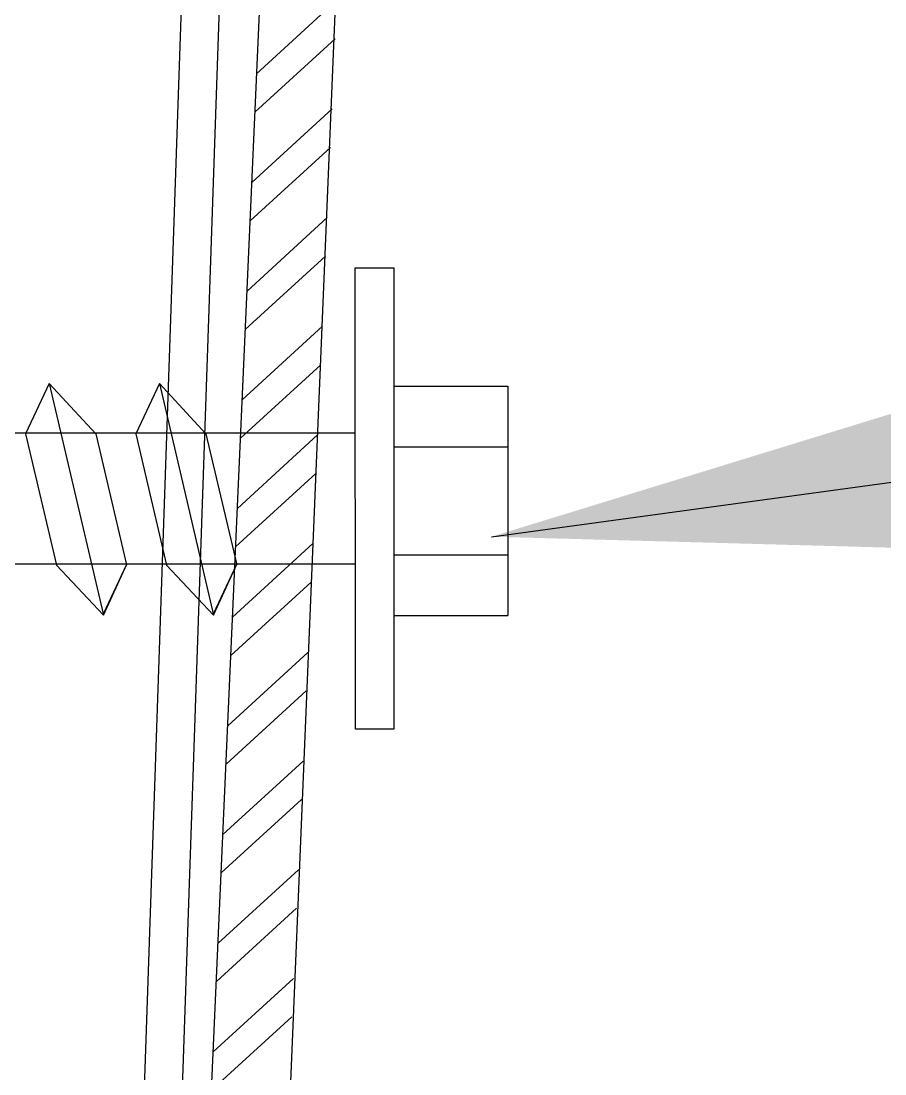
# Model space of a CAD drawing. Header units: inches. Extents: x -763.7 to -743.6, y -114.5 to -97.7.
# Drawn here: x -759.6636 to -759.3126, y -101.8467 to -101.419 of the extents above; entities that cross this region are included whole.
import ezdxf

# ---------------------------------------------------------------- set-up
doc = ezdxf.new("R2010")
doc.units = ezdxf.units.IN
doc.header["$MEASUREMENT"] = 0
doc.layers.get('0').update_dxf_attribs({"linetype": 'CONTINUOUS'})
for name, color, linetype in [('FSBP-ACCESSORY-FIRESTONE', 7, 'CONTINUOUS'), ('FSBP-ACCESSORY-OTHER', 7, 'CONTINUOUS'), ('FSBP-ANNO-NOTE', 7, 'CONTINUOUS')]:
    doc.layers.add(name, color=color, linetype=linetype)
doc.styles.add('ARIAL_NAR', font='ARIALN.TTF')
doc.dimstyles.new('FSBP-LEADER', dxfattribs={"dimtxt": 0.1875, "dimasz": 0.25, "dimexe": 0.0625, "dimexo": 0.125, "dimgap": 0.125, "dimtad": 0, "dimtih": 1, "dimtoh": 1, "dimdec": 4, "dimzin": 0, "dimdsep": 46, "dimlunit": 4, "dimtxsty": 'ARIAL_NAR', "dimcen": 0.09375, "dimclrd": 256, "dimclre": 256, "dimclrt": 256, "dimadec": 0, "dimazin": 0, "dimtfac": 1, "dimtdec": 4, "dimtofl": 0, "dimtmove": 0, "dimatfit": 3, "dimfxl": 0, "dimtolj": 1, "dimtzin": 0, "dimlwd": -1, "dimlwe": -1, "dimarcsym": 0})

msp = doc.modelspace()

# ---------------------------------------------------------------- linework, layer by layer
for p, q in [((-759.65208, -101.56626), (-759.66174, -101.58664)), ((-759.65208, -101.56626), (-759.66174, -101.58664)), ((-759.65208, -101.56626), (-759.66174, -101.58664)), ((-759.65208, -101.56626), (-759.66174, -101.58664)), ((-759.65208, -101.56626), (-759.66174, -101.58664)), ((-759.65208, -101.56626), (-759.66174, -101.58664)), ((-759.65208, -101.56626), (-759.66174, -101.58664)), ((-759.65208, -101.56626), (-759.66174, -101.58664)), ((-759.65208, -101.56626), (-759.66174, -101.58664)), ((-759.65208, -101.56626), (-759.66174, -101.58664)), ((-759.65208, -101.56626), (-759.66174, -101.58664)), ((-759.65208, -101.56626), (-759.66174, -101.58664)), ((-759.65208, -101.56626), (-759.66174, -101.58664)), ((-759.65208, -101.56626), (-759.66174, -101.58664)), ((-759.65208, -101.56626), (-759.66174, -101.58664)), ((-759.65208, -101.56626), (-759.66174, -101.58664)), ((-759.65208, -101.56626), (-759.63011, -101.66036)), ((-759.65208, -101.56626), (-759.63323, -101.58663)), ((-759.65208, -101.56626), (-759.63011, -101.66036)), ((-759.65208, -101.56626), (-759.63323, -101.58663)), ((-759.65208, -101.56626), (-759.63011, -101.66036)), ((-759.65208, -101.56626), (-759.63323, -101.58663)), ((-759.65208, -101.56626), (-759.63011, -101.66036)), ((-759.65208, -101.56626), (-759.63323, -101.58663)), ((-759.65208, -101.56626), (-759.63011, -101.66036)), ((-759.65208, -101.56626), (-759.63323, -101.58663)), ((-759.65208, -101.56626), (-759.63011, -101.66036)), ((-759.65208, -101.56626), (-759.63323, -101.58663)), ((-759.65208, -101.56626), (-759.63011, -101.66036)), ((-759.65208, -101.56626), (-759.63323, -101.58663)), ((-759.65208, -101.56626), (-759.63011, -101.66036)), ((-759.65208, -101.56626), (-759.63323, -101.58663)), ((-759.65208, -101.56626), (-759.63011, -101.66036)), ((-759.65208, -101.56626), (-759.63323, -101.58663)), ((-759.65208, -101.56626), (-759.63011, -101.66036)), ((-759.65208, -101.56626), (-759.63323, -101.58663)), ((-759.65208, -101.56626), (-759.63011, -101.66036)), ((-759.65208, -101.56626), (-759.63323, -101.58663)), ((-759.65208, -101.56626), (-759.63011, -101.66036)), ((-759.65208, -101.56626), (-759.63323, -101.58663)), ((-759.65208, -101.56626), (-759.63011, -101.66036)), ((-759.65208, -101.56626), (-759.63323, -101.58663)), ((-759.65208, -101.56626), (-759.63011, -101.66036)), ((-759.65208, -101.56626), (-759.63323, -101.58663)), ((-759.65208, -101.56626), (-759.63011, -101.66036)), ((-759.65208, -101.56626), (-759.63323, -101.58663)), ((-759.65208, -101.56626), (-759.63011, -101.66036)), ((-759.65208, -101.56626), (-759.63323, -101.58663)), ((-759.60731, -101.56626), (-759.61698, -101.58664)), ((-759.60731, -101.56626), (-759.61698, -101.58664)), ((-759.60731, -101.56626), (-759.61698, -101.58664)), ((-759.60731, -101.56626), (-759.61698, -101.58664)), ((-759.60731, -101.56626), (-759.61698, -101.58664)), ((-759.60731, -101.56626), (-759.61698, -101.58664)), ((-759.60731, -101.56626), (-759.61698, -101.58664)), ((-759.60731, -101.56626), (-759.61698, -101.58664)), ((-759.60731, -101.56626), (-759.61698, -101.58664)), ((-759.60731, -101.56626), (-759.61698, -101.58664)), ((-759.60731, -101.56626), (-759.61698, -101.58664)), ((-759.60731, -101.56626), (-759.61698, -101.58664)), ((-759.60731, -101.56626), (-759.61698, -101.58664)), ((-759.60731, -101.56626), (-759.61698, -101.58664)), ((-759.60731, -101.56626), (-759.61698, -101.58664)), ((-759.60731, -101.56626), (-759.61698, -101.58664)), ((-759.60731, -101.56626), (-759.58535, -101.66036)), ((-759.60731, -101.56626), (-759.58846, -101.58663)), ((-759.60731, -101.56626), (-759.58535, -101.66036)), ((-759.60731, -101.56626), (-759.58846, -101.58663)), ((-759.60731, -101.56626), (-759.58535, -101.66036)), ((-759.60731, -101.56626), (-759.58846, -101.58663)), ((-759.60731, -101.56626), (-759.58535, -101.66036)), ((-759.60731, -101.56626), (-759.58846, -101.58663)), ((-759.60731, -101.56626), (-759.58535, -101.66036)), ((-759.60731, -101.56626), (-759.58846, -101.58663)), ((-759.60731, -101.56626), (-759.58535, -101.66036)), ((-759.60731, -101.56626), (-759.58846, -101.58663)), ((-759.60731, -101.56626), (-759.58535, -101.66036)), ((-759.60731, -101.56626), (-759.58846, -101.58663)), ((-759.60731, -101.56626), (-759.58535, -101.66036)), ((-759.60731, -101.56626), (-759.58846, -101.58663)), ((-759.60731, -101.56626), (-759.58535, -101.66036)), ((-759.60731, -101.56626), (-759.58846, -101.58663)), ((-759.60731, -101.56626), (-759.58535, -101.66036)), ((-759.60731, -101.56626), (-759.58846, -101.58663)), ((-759.60731, -101.56626), (-759.58535, -101.66036)), ((-759.60731, -101.56626), (-759.58846, -101.58663)), ((-759.60731, -101.56626), (-759.58535, -101.66036)), ((-759.60731, -101.56626), (-759.58846, -101.58663)), ((-759.60731, -101.56626), (-759.58535, -101.66036)), ((-759.60731, -101.56626), (-759.58846, -101.58663)), ((-759.60731, -101.56626), (-759.58535, -101.66036)), ((-759.60731, -101.56626), (-759.58846, -101.58663)), ((-759.60731, -101.56626), (-759.58535, -101.66036)), ((-759.60731, -101.56626), (-759.58846, -101.58663)), ((-759.60731, -101.56626), (-759.58535, -101.66036)), ((-759.60731, -101.56626), (-759.58846, -101.58663)), ((-759.51213, -101.56734), (-759.4658, -101.56734)), ((-759.4658, -101.56734), (-759.4658, -101.66049)), ((-759.66174, -101.58664), (-759.64922, -101.63999)), ((-759.66174, -101.58664), (-759.64922, -101.63999)), ((-759.66174, -101.58664), (-759.64922, -101.63999)), ((-759.66174, -101.58664), (-759.64922, -101.63999)), ((-759.66174, -101.58664), (-759.64922, -101.63999)), ((-759.66174, -101.58664), (-759.64922, -101.63999)), ((-759.66174, -101.58664), (-759.64922, -101.63999)), ((-759.66174, -101.58664), (-759.64922, -101.63999)), ((-759.66174, -101.58664), (-759.64922, -101.63999)), ((-759.66174, -101.58664), (-759.64922, -101.63999)), ((-759.66174, -101.58664), (-759.64922, -101.63999)), ((-759.66174, -101.58664), (-759.64922, -101.63999)), ((-759.66174, -101.58664), (-759.64922, -101.63999)), ((-759.66174, -101.58664), (-759.64922, -101.63999)), ((-759.66174, -101.58664), (-759.64922, -101.63999)), ((-759.66174, -101.58664), (-759.64922, -101.63999)), ((-759.63323, -101.58663), (-759.62073, -101.63989)), ((-759.63323, -101.58663), (-759.62073, -101.63989)), ((-759.63323, -101.58663), (-759.62073, -101.63989)), ((-759.63323, -101.58663), (-759.62073, -101.63989)), ((-759.63323, -101.58663), (-759.62073, -101.63989)), ((-759.63323, -101.58663), (-759.62073, -101.63989)), ((-759.63323, -101.58663), (-759.62073, -101.63989)), ((-759.63323, -101.58663), (-759.62073, -101.63989)), ((-759.63323, -101.58663), (-759.62073, -101.63989)), ((-759.63323, -101.58663), (-759.62073, -101.63989)), ((-759.63323, -101.58663), (-759.62073, -101.63989)), ((-759.63323, -101.58663), (-759.62073, -101.63989)), ((-759.63323, -101.58663), (-759.62073, -101.63989)), ((-759.63323, -101.58663), (-759.62073, -101.63989)), ((-759.63323, -101.58663), (-759.62073, -101.63989)), ((-759.63323, -101.58663), (-759.62073, -101.63989)), ((-759.61698, -101.58664), (-759.60445, -101.63999)), ((-759.61698, -101.58664), (-759.60445, -101.63999)), ((-759.61698, -101.58664), (-759.60445, -101.63999)), ((-759.61698, -101.58664), (-759.60445, -101.63999)), ((-759.61698, -101.58664), (-759.60445, -101.63999)), ((-759.61698, -101.58664), (-759.60445, -101.63999)), ((-759.61698, -101.58664), (-759.60445, -101.63999)), ((-759.61698, -101.58664), (-759.60445, -101.63999)), ((-759.61698, -101.58664), (-759.60445, -101.63999)), ((-759.61698, -101.58664), (-759.60445, -101.63999)), ((-759.61698, -101.58664), (-759.60445, -101.63999)), ((-759.61698, -101.58664), (-759.60445, -101.63999)), ((-759.61698, -101.58664), (-759.60445, -101.63999)), ((-759.61698, -101.58664), (-759.60445, -101.63999)), ((-759.61698, -101.58664), (-759.60445, -101.63999)), ((-759.61698, -101.58664), (-759.60445, -101.63999)), ((-759.58846, -101.58663), (-759.57596, -101.63989)), ((-759.58846, -101.58663), (-759.57596, -101.63989)), ((-759.58846, -101.58663), (-759.57596, -101.63989)), ((-759.58846, -101.58663), (-759.57596, -101.63989)), ((-759.58846, -101.58663), (-759.57596, -101.63989)), ((-759.58846, -101.58663), (-759.57596, -101.63989)), ((-759.58846, -101.58663), (-759.57596, -101.63989)), ((-759.58846, -101.58663), (-759.57596, -101.63989)), ((-759.58846, -101.58663), (-759.57596, -101.63989)), ((-759.58846, -101.58663), (-759.57596, -101.63989)), ((-759.58846, -101.58663), (-759.57596, -101.63989)), ((-759.58846, -101.58663), (-759.57596, -101.63989)), ((-759.58846, -101.58663), (-759.57596, -101.63989)), ((-759.58846, -101.58663), (-759.57596, -101.63989)), ((-759.58846, -101.58663), (-759.57596, -101.63989)), ((-759.58846, -101.58663), (-759.57596, -101.63989)), ((-759.51212, -101.59196), (-759.4658, -101.59196)), ((-759.51212, -101.63587), (-759.4658, -101.63587)), ((-759.64922, -101.63999), (-759.63011, -101.66036)), ((-759.64922, -101.63999), (-759.63011, -101.66036)), ((-759.64922, -101.63999), (-759.63011, -101.66036)), ((-759.64922, -101.63999), (-759.63011, -101.66036)), ((-759.64922, -101.63999), (-759.63011, -101.66036)), ((-759.64922, -101.63999), (-759.63011, -101.66036)), ((-759.64922, -101.63999), (-759.63011, -101.66036)), ((-759.64922, -101.63999), (-759.63011, -101.66036)), ((-759.64922, -101.63999), (-759.63011, -101.66036)), ((-759.64922, -101.63999), (-759.63011, -101.66036)), ((-759.64922, -101.63999), (-759.63011, -101.66036)), ((-759.64922, -101.63999), (-759.63011, -101.66036)), ((-759.64922, -101.63999), (-759.63011, -101.66036)), ((-759.64922, -101.63999), (-759.63011, -101.66036)), ((-759.64922, -101.63999), (-759.63011, -101.66036)), ((-759.64922, -101.63999), (-759.63011, -101.66036)), ((-759.63011, -101.65982), (-759.62061, -101.63963)), ((-759.63011, -101.65982), (-759.62061, -101.63963)), ((-759.63011, -101.66036), (-759.62061, -101.63963)), ((-759.63011, -101.65982), (-759.62061, -101.63963)), ((-759.63011, -101.65982), (-759.62061, -101.63963)), ((-759.63011, -101.66036), (-759.62061, -101.63963)), ((-759.63011, -101.65982), (-759.62061, -101.63963)), ((-759.63011, -101.65982), (-759.62061, -101.63963)), ((-759.63011, -101.66036), (-759.62061, -101.63963)), ((-759.63011, -101.65982), (-759.62061, -101.63963)), ((-759.63011, -101.65982), (-759.62061, -101.63963)), ((-759.63011, -101.66036), (-759.62061, -101.63963)), ((-759.63011, -101.65982), (-759.62061, -101.63963)), ((-759.63011, -101.65982), (-759.62061, -101.63963)), ((-759.63011, -101.66036), (-759.62061, -101.63963)), ((-759.63011, -101.65982), (-759.62061, -101.63963)), ((-759.63011, -101.65982), (-759.62061, -101.63963)), ((-759.63011, -101.66036), (-759.62061, -101.63963)), ((-759.63011, -101.65982), (-759.62061, -101.63963)), ((-759.63011, -101.65982), (-759.62061, -101.63963)), ((-759.63011, -101.66036), (-759.62061, -101.63963)), ((-759.63011, -101.65982), (-759.62061, -101.63963)), ((-759.63011, -101.65982), (-759.62061, -101.63963)), ((-759.63011, -101.66036), (-759.62061, -101.63963)), ((-759.63011, -101.65982), (-759.62061, -101.63963)), ((-759.63011, -101.65982), (-759.62061, -101.63963)), ((-759.63011, -101.66036), (-759.62061, -101.63963)), ((-759.63011, -101.65982), (-759.62061, -101.63963)), ((-759.63011, -101.65982), (-759.62061, -101.63963)), ((-759.63011, -101.66036), (-759.62061, -101.63963)), ((-759.63011, -101.65982), (-759.62061, -101.63963)), ((-759.63011, -101.65982), (-759.62061, -101.63963)), ((-759.63011, -101.66036), (-759.62061, -101.63963)), ((-759.63011, -101.65982), (-759.62061, -101.63963)), ((-759.63011, -101.65982), (-759.62061, -101.63963)), ((-759.63011, -101.66036), (-759.62061, -101.63963)), ((-759.63011, -101.65982), (-759.62061, -101.63963)), ((-759.63011, -101.65982), (-759.62061, -101.63963)), ((-759.63011, -101.66036), (-759.62061, -101.63963)), ((-759.63011, -101.65982), (-759.62061, -101.63963)), ((-759.63011, -101.65982), (-759.62061, -101.63963)), ((-759.63011, -101.66036), (-759.62061, -101.63963)), ((-759.63011, -101.65982), (-759.62061, -101.63963)), ((-759.63011, -101.65982), (-759.62061, -101.63963)), ((-759.63011, -101.66036), (-759.62061, -101.63963)), ((-759.63011, -101.65982), (-759.62061, -101.63963)), ((-759.63011, -101.65982), (-759.62061, -101.63963)), ((-759.63011, -101.66036), (-759.62061, -101.63963)), ((-759.60445, -101.63999), (-759.58535, -101.66036)), ((-759.60445, -101.63999), (-759.58535, -101.66036)), ((-759.60445, -101.63999), (-759.58535, -101.66036)), ((-759.60445, -101.63999), (-759.58535, -101.66036)), ((-759.60445, -101.63999), (-759.58535, -101.66036)), ((-759.60445, -101.63999), (-759.58535, -101.66036)), ((-759.60445, -101.63999), (-759.58535, -101.66036)), ((-759.60445, -101.63999), (-759.58535, -101.66036)), ((-759.60445, -101.63999), (-759.58535, -101.66036)), ((-759.60445, -101.63999), (-759.58535, -101.66036)), ((-759.60445, -101.63999), (-759.58535, -101.66036)), ((-759.60445, -101.63999), (-759.58535, -101.66036)), ((-759.60445, -101.63999), (-759.58535, -101.66036)), ((-759.60445, -101.63999), (-759.58535, -101.66036)), ((-759.60445, -101.63999), (-759.58535, -101.66036)), ((-759.60445, -101.63999), (-759.58535, -101.66036)), ((-759.58535, -101.65982), (-759.57584, -101.63963)), ((-759.58535, -101.65982), (-759.57584, -101.63963)), ((-759.58535, -101.66036), (-759.57584, -101.63963)), ((-759.58535, -101.65982), (-759.57584, -101.63963)), ((-759.58535, -101.65982), (-759.57584, -101.63963)), ((-759.58535, -101.66036), (-759.57584, -101.63963)), ((-759.58535, -101.65982), (-759.57584, -101.63963)), ((-759.58535, -101.65982), (-759.57584, -101.63963)), ((-759.58535, -101.66036), (-759.57584, -101.63963)), ((-759.58535, -101.65982), (-759.57584, -101.63963)), ((-759.58535, -101.65982), (-759.57584, -101.63963)), ((-759.58535, -101.66036), (-759.57584, -101.63963)), ((-759.58535, -101.65982), (-759.57584, -101.63963)), ((-759.58535, -101.65982), (-759.57584, -101.63963)), ((-759.58535, -101.66036), (-759.57584, -101.63963)), ((-759.58535, -101.65982), (-759.57584, -101.63963)), ((-759.58535, -101.65982), (-759.57584, -101.63963)), ((-759.58535, -101.66036), (-759.57584, -101.63963)), ((-759.58535, -101.65982), (-759.57584, -101.63963)), ((-759.58535, -101.65982), (-759.57584, -101.63963)), ((-759.58535, -101.66036), (-759.57584, -101.63963)), ((-759.58535, -101.65982), (-759.57584, -101.63963)), ((-759.58535, -101.65982), (-759.57584, -101.63963)), ((-759.58535, -101.66036), (-759.57584, -101.63963)), ((-759.58535, -101.65982), (-759.57584, -101.63963)), ((-759.58535, -101.65982), (-759.57584, -101.63963)), ((-759.58535, -101.66036), (-759.57584, -101.63963)), ((-759.58535, -101.65982), (-759.57584, -101.63963)), ((-759.58535, -101.65982), (-759.57584, -101.63963)), ((-759.58535, -101.66036), (-759.57584, -101.63963)), ((-759.58535, -101.65982), (-759.57584, -101.63963)), ((-759.58535, -101.65982), (-759.57584, -101.63963)), ((-759.58535, -101.66036), (-759.57584, -101.63963)), ((-759.58535, -101.65982), (-759.57584, -101.63963)), ((-759.58535, -101.65982), (-759.57584, -101.63963)), ((-759.58535, -101.66036), (-759.57584, -101.63963)), ((-759.58535, -101.65982), (-759.57584, -101.63963)), ((-759.58535, -101.65982), (-759.57584, -101.63963)), ((-759.58535, -101.66036), (-759.57584, -101.63963)), ((-759.58535, -101.65982), (-759.57584, -101.63963)), ((-759.58535, -101.65982), (-759.57584, -101.63963)), ((-759.58535, -101.66036), (-759.57584, -101.63963)), ((-759.58535, -101.65982), (-759.57584, -101.63963)), ((-759.58535, -101.65982), (-759.57584, -101.63963)), ((-759.58535, -101.66036), (-759.57584, -101.63963)), ((-759.58535, -101.65982), (-759.57584, -101.63963)), ((-759.58535, -101.65982), (-759.57584, -101.63963)), ((-759.58535, -101.66036), (-759.57584, -101.63963)), ((-759.51209, -101.66049), (-759.4658, -101.66049))]:
    msp.add_line(p, q)
at = {"layer": 'FSBP-ACCESSORY-FIRESTONE'}
for p, q in [((-759.5208, -101.04481), (-759.56912, -102.21392)), ((-759.60232, -102.21779), (-759.55096, -101.05919)), ((-759.58663, -101.0664), (-759.62704, -102.24621)), ((-759.61125, -102.24272), (-759.57129, -101.06938)), ((-759.56786, -101.44038), (-759.53526, -101.41054)), ((-759.56855, -101.45599), (-759.53595, -101.42615)), ((-759.56982, -101.48453), (-759.53721, -101.45469)), ((-759.57051, -101.50014), (-759.5379, -101.4703)), ((-759.57177, -101.52868), (-759.53917, -101.49884)), ((-759.57247, -101.54429), (-759.53986, -101.51445)), ((-759.57373, -101.57283), (-759.54113, -101.54299)), ((-759.57442, -101.58844), (-759.54182, -101.5586)), ((-759.57569, -101.61698), (-759.54308, -101.58714)), ((-759.57638, -101.63259), (-759.54378, -101.60275)), ((-759.57765, -101.66113), (-759.54504, -101.63129)), ((-759.57834, -101.67674), (-759.54573, -101.6469)), ((-759.5796, -101.70528), (-759.547, -101.67544)), ((-759.58029, -101.72089), (-759.54769, -101.69105)), ((-759.58156, -101.74943), (-759.54896, -101.7196)), ((-759.58225, -101.76504), (-759.54965, -101.73521)), ((-759.58352, -101.79358), (-759.55091, -101.76375)), ((-759.58421, -101.80919), (-759.55161, -101.77936)), ((-759.58547, -101.83773), (-759.55287, -101.8079)), ((-759.58617, -101.85334), (-759.55356, -101.82351))]:
    msp.add_line(p, q, dxfattribs=at)
at = {"layer": 'FSBP-ACCESSORY-OTHER'}
for p, q in [((-760.3114, -101.58664), (-759.52774, -101.58626)), ((-759.52773, -101.63961), (-760.31139, -101.63999))]:
    msp.add_line(p, q, dxfattribs=at)
msp.add_lwpolyline([(-759.52769, -101.70668), (-759.52778, -101.51918), (-759.51216, -101.51918), (-759.51207, -101.70668)], close=True, dxfattribs=at)

# ---------------------------------------------------------------- leaders
at = {"layer": 'FSBP-ANNO-NOTE'}
for points in [[(-761.73796, -101.60301), (-760.83118, -100.46015), (-759.33245, -100.46015)], [(-759.47243, -101.62846), (-758.19685, -101.45454)]]:
    msp.add_leader(points, dimstyle='FSBP-LEADER', dxfattribs=at)

doc.saveas('drawing.dxf')
